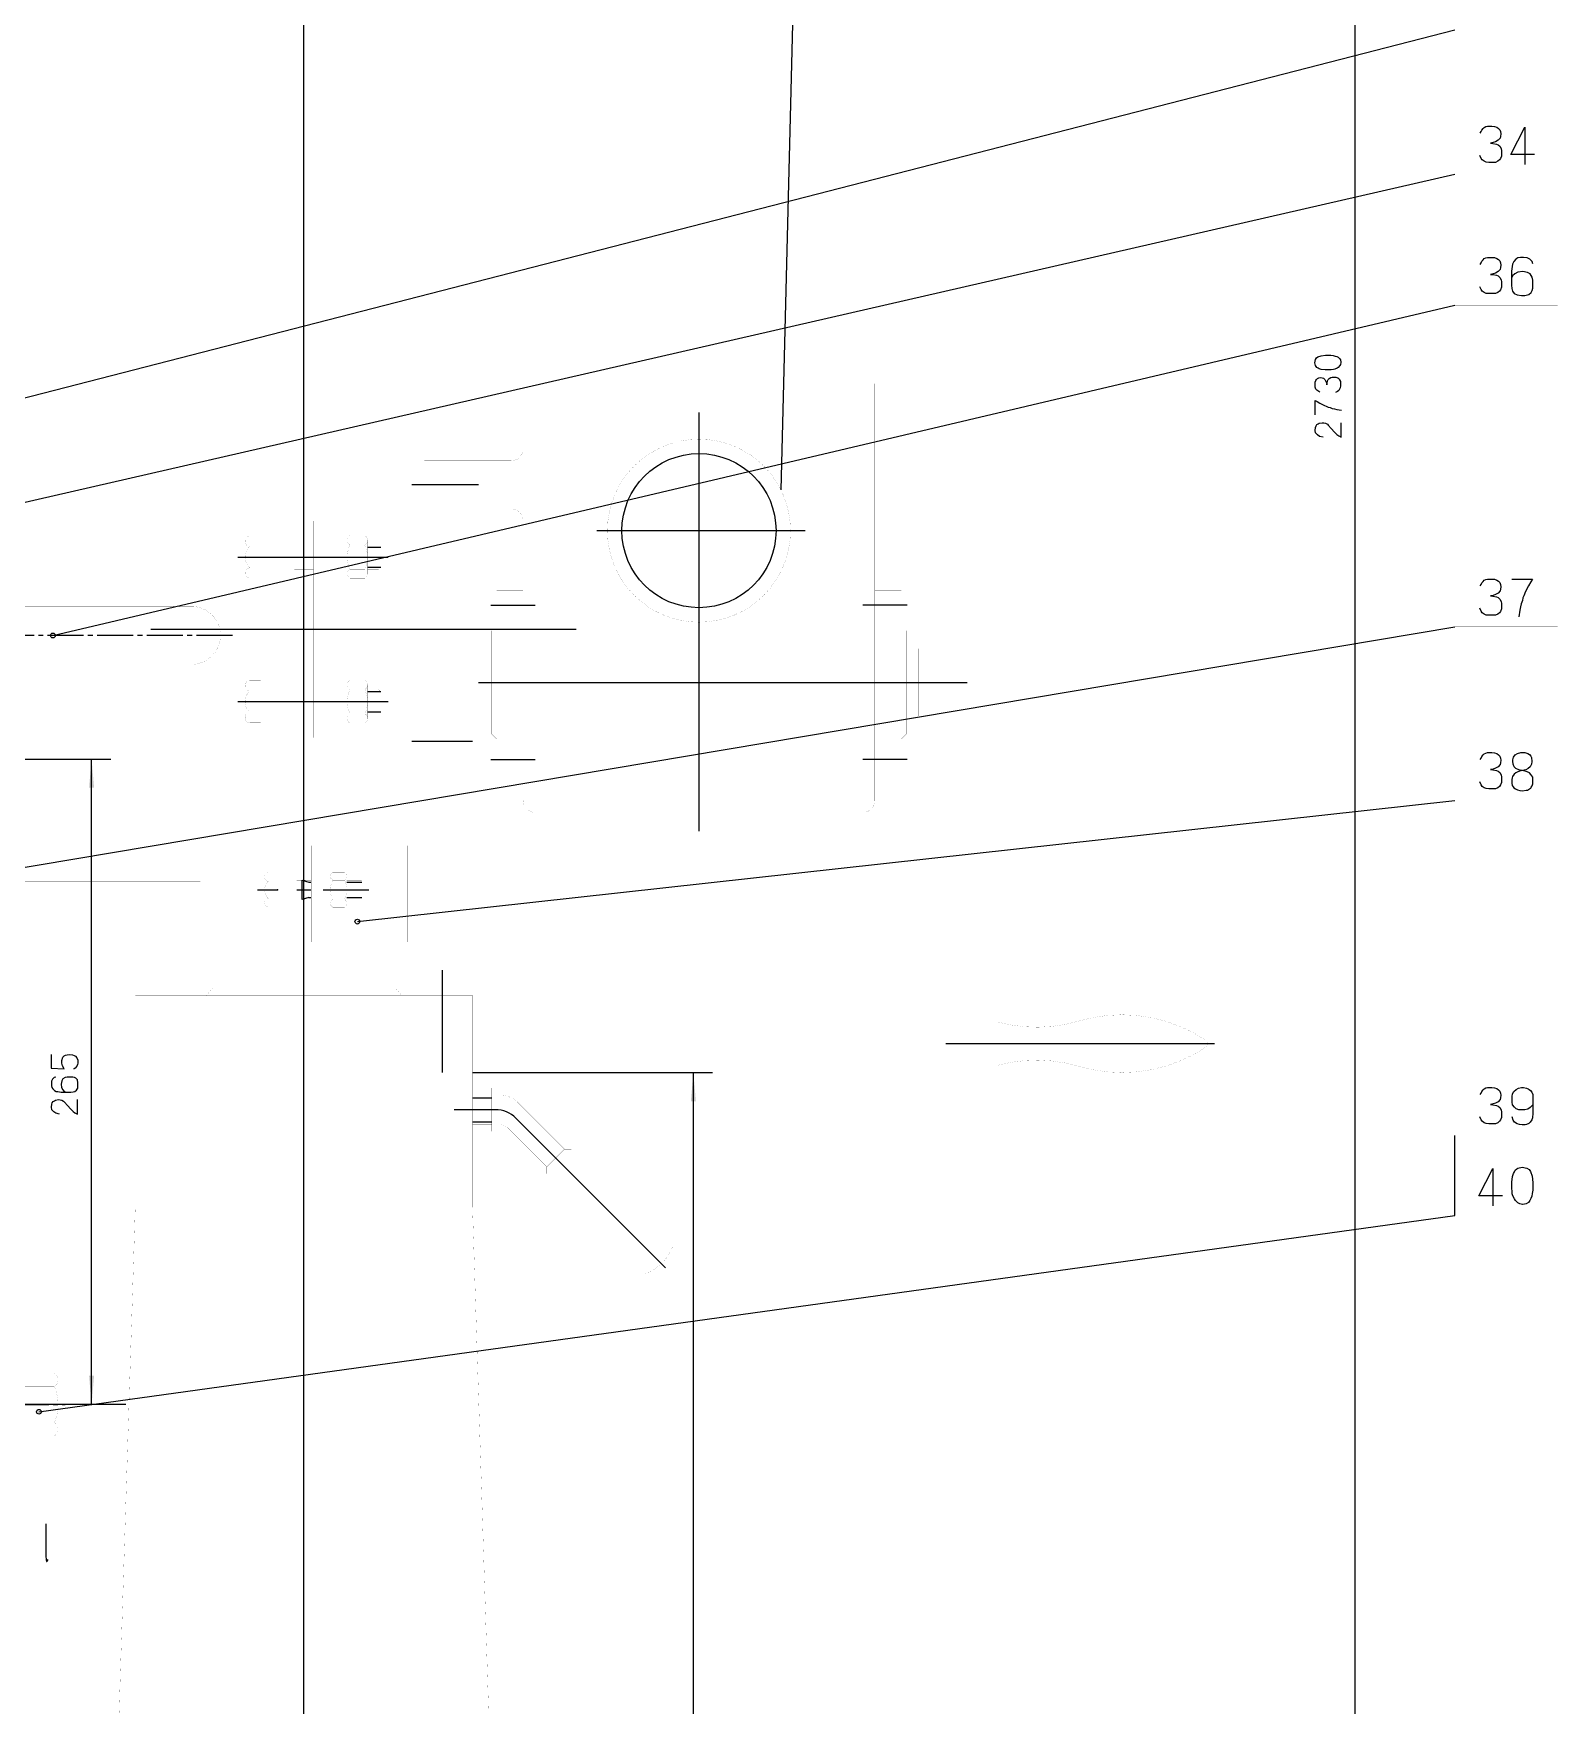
# Model space of a CAD drawing. Extents: x 0 to 2376, y 0 to 3364.
# Drawn here: x 847 to 1479, y 1473 to 2167 of the extents above; entities that cross this region are included whole.
import ezdxf

# ---------------------------------------------------------------- set-up
doc = ezdxf.new("R2010")
doc.units = 0
doc.header["$MEASUREMENT"] = 0
doc.linetypes.add('中心线', pattern=[20.6, 15, -1.8, 2, -1.8])
for name, color, linetype in [('6', 7, 'Continuous'), ('8', 7, 'Continuous'), ('9', 7, 'Continuous')]:
    doc.layers.add(name, color=color, linetype=linetype)

# ---------------------------------------------------------------- blocks, each defined once
blk = doc.blocks.new('BLKENT8')
at = {"layer": '6', "color": 1, "linetype": 'Continuous'}
blk.add_line((1395.47, 794.52), (1395.47, 3240.26), dxfattribs=at)
at = {"layer": '6', "color": 2, "linetype": 'Continuous'}
for p, q in [((1378.67, 2030.24), (1378.95, 2031.56)), ((1378.95, 2029), (1378.67, 2030.24)), ((1378.95, 2031.56), (1379.35, 2032.22)), ((1379.18, 2028.63), (1378.95, 2029)), ((1379.57, 2028.23), (1379.18, 2028.63)), ((1379.35, 2032.22), (1379.96, 2032.62)), ((1380.02, 2027.97), (1379.57, 2028.23)), ((1379.96, 2032.62), (1381.31, 2033.13)), ((1380.52, 2027.72), (1380.02, 2027.97)), ((1381.36, 2027.46), (1380.52, 2027.72)), ((1381.31, 2033.13), (1383.1, 2033.35)), ((1382.99, 2027.24), (1381.36, 2027.46)), ((1384.95, 2027.24), (1382.99, 2027.24)), ((1383.1, 2033.35), (1384.55, 2033.35)), ((1384.55, 2033.35), (1385.34, 2033.32)), ((1385.51, 2027.28), (1384.95, 2027.24)), ((1385.34, 2033.32), (1386.35, 2033.17)), ((1386.46, 2027.35), (1385.51, 2027.28)), ((1386.35, 2033.17), (1387.07, 2032.99)), ((1386.96, 2027.53), (1386.46, 2027.35)), ((1387.91, 2027.97), (1386.96, 2027.53)), ((1387.07, 2032.99), (1387.8, 2032.77)), ((1387.8, 2032.77), (1388.36, 2032.47)), ((1388.36, 2028.26), (1387.91, 2027.97)), ((1388.36, 2032.47), (1388.98, 2032.03)), ((1389.03, 2029), (1388.36, 2028.26)), ((1388.98, 2032.03), (1389.31, 2031.41)), ((1389.37, 2029.55), (1389.03, 2029)), ((1389.31, 2031.41), (1389.54, 2030.42)), ((1389.54, 2030.28), (1389.37, 2029.55)), ((1378.79, 2021.38), (1378.84, 2022.15)), ((1378.79, 2020.14), (1378.79, 2021.38)), ((1378.84, 2022.15), (1379.07, 2022.81)), ((1379.07, 2022.81), (1379.4, 2023.32)), ((1379.4, 2023.32), (1379.79, 2023.69)), ((1379.79, 2023.69), (1380.35, 2023.95)), ((1380.35, 2023.95), (1381.03, 2024.06)), ((1381.03, 2024.06), (1381.75, 2023.95)), ((1381.75, 2023.95), (1382.26, 2023.8)), ((1382.26, 2023.8), (1382.87, 2023.21)), ((1382.87, 2023.21), (1383.32, 2022.48)), ((1383.32, 2022.48), (1383.55, 2021.82)), ((1383.55, 2021.82), (1383.71, 2021.02)), ((1383.71, 2021.02), (1383.77, 2021.68)), ((1383.77, 2021.68), (1383.99, 2022.74)), ((1383.99, 2022.74), (1384.16, 2023.25)), ((1384.16, 2023.25), (1384.61, 2023.73)), ((1384.61, 2023.73), (1385.28, 2024.13)), ((1385.28, 2024.13), (1385.9, 2024.24)), ((1385.9, 2024.24), (1386.96, 2024.24)), ((1386.96, 2024.24), (1387.47, 2024.2)), ((1387.47, 2024.2), (1388.19, 2023.95)), ((1388.19, 2023.95), (1388.59, 2023.62)), ((1388.59, 2023.62), (1388.98, 2023.1)), ((1388.98, 2023.1), (1389.31, 2022.48)), ((1389.31, 2020.58), (1389.26, 2019.74)), ((1389.31, 2022.48), (1389.31, 2020.58)), ((1378.9, 2019.63), (1378.79, 2020.14)), ((1378.79, 2008.54), (1378.79, 2014.58)), ((1378.79, 2014.58), (1379.63, 2014.06)), ((1379.12, 2019.19), (1378.9, 2019.63)), ((1379.46, 2018.86), (1379.12, 2019.19)), ((1379.91, 2018.49), (1379.46, 2018.86)), ((1379.63, 2014.06), (1380.75, 2013.44)), ((1380.35, 2018.27), (1379.91, 2018.49)), ((1380.8, 2018.05), (1380.35, 2018.27)), ((1380.75, 2013.44), (1382.43, 2012.56)), ((1388.14, 2018.27), (1387.3, 2017.91)), ((1388.59, 2018.64), (1388.14, 2018.27)), ((1388.98, 2019.19), (1388.59, 2018.64)), ((1389.26, 2019.74), (1388.98, 2019.19)), ((1382.43, 2012.56), (1383.71, 2012.01)), ((1383.71, 2012.01), (1384.27, 2011.79)), ((1384.27, 2011.79), (1385, 2011.61)), ((1385, 2011.61), (1385.95, 2011.28)), ((1385.95, 2011.28), (1386.91, 2011.06)), ((1386.91, 2011.06), (1387.86, 2010.84)), ((1387.86, 2010.84), (1389.82, 2010.55)), ((1378.79, 2002.13), (1378.95, 2003.38)), ((1379.01, 2001.07), (1378.79, 2002.13)), ((1378.95, 2003.38), (1379.18, 2004.03)), ((1379.74, 2000.23), (1379.01, 2001.07)), ((1379.18, 2004.03), (1379.57, 2004.51)), ((1379.57, 2004.51), (1380.02, 2004.84)), ((1380.69, 1999.64), (1379.74, 2000.23)), ((1380.02, 2004.84), (1380.47, 2005.06)), ((1380.47, 2005.06), (1381.7, 2005.32)), ((1382.2, 1999.28), (1380.69, 1999.64)), ((1381.7, 2005.32), (1382.37, 2005.24)), ((1382.37, 2005.24), (1383.15, 2005.1)), ((1383.15, 2005.1), (1383.88, 2004.66)), ((1383.88, 2004.66), (1384.27, 2004.25)), ((1384.27, 2004.25), (1385.51, 2002.86)), ((1385.51, 2002.86), (1386.85, 2001.4)), ((1386.85, 2001.4), (1387.86, 2000.41)), ((1387.86, 2000.41), (1388.59, 1999.86)), ((1388.59, 1999.86), (1389.59, 1999.28)), ((1389.59, 1999.28), (1389.59, 2005.32))]:
    blk.add_line(p, q, dxfattribs=at)
blk = doc.blocks.new('BLKENT9')
at = {"layer": '6', "color": 1, "linetype": 'Continuous'}
for p, q in [((1029.03, 1735.5), (1128.71, 1735.5)), ((1120.71, 849.5), (1120.71, 1735.5))]:
    blk.add_line(p, q, dxfattribs=at)
blk.add_solid([(1120.71, 1735.5), (1121.75, 1723.55), (1119.66, 1723.55)], dxfattribs=at)
blk = doc.blocks.new('BLKENT28')
at = {"layer": '6', "color": 1, "linetype": 'Continuous'}
for p, q in [((787.02, 1865.68), (878.888, 1865.68)), ((870.888, 1597.68), (870.888, 1865.68)), ((885.164, 1597.68), (862.888, 1597.68))]:
    blk.add_line(p, q, dxfattribs=at)
at = {"layer": '6', "color": 2, "linetype": 'Continuous'}
for p, q in [((854.144, 1742.94), (854.144, 1737.38)), ((859.576, 1742.5), (860.08, 1742.76)), ((860.08, 1742.76), (860.752, 1742.9)), ((860.752, 1742.9), (861.872, 1742.98)), ((861.872, 1742.98), (862.992, 1742.87)), ((862.992, 1742.87), (863.608, 1742.65)), ((863.608, 1742.65), (864.168, 1742.32)), ((854.144, 1737.38), (859.464, 1737.08)), ((858.568, 1740.45), (859.016, 1741.84)), ((858.568, 1739.39), (858.568, 1740.45)), ((858.848, 1738.29), (858.568, 1739.39)), ((859.464, 1737.08), (858.848, 1738.29)), ((859.016, 1741.84), (859.576, 1742.5)), ((863.664, 1737.08), (863.328, 1736.86)), ((864.056, 1737.27), (863.664, 1737.08)), ((864.784, 1738.15), (864.056, 1737.27)), ((864.168, 1742.32), (864.784, 1741.59)), ((864.784, 1741.59), (865.176, 1740.67)), ((865.064, 1738.8), (864.784, 1738.15)), ((865.176, 1739.35), (865.064, 1738.8)), ((865.176, 1740.67), (865.176, 1739.35)), ((854.312, 1732), (854.2, 1730.9)), ((854.2, 1730.9), (854.2, 1729.98)), ((854.2, 1729.98), (854.368, 1729.29)), ((854.704, 1732.73), (854.312, 1732)), ((854.368, 1729.29), (854.76, 1728.7)), ((855.376, 1733.39), (854.704, 1732.73)), ((854.76, 1728.7), (855.432, 1728.12)), ((856.104, 1733.64), (855.376, 1733.39)), ((858.568, 1732.07), (858.288, 1730.75)), ((858.288, 1730.75), (858.456, 1729.29)), ((858.456, 1729.29), (858.96, 1728.34)), ((859.016, 1732.88), (858.568, 1732.07)), ((859.912, 1733.42), (859.016, 1732.88)), ((860.808, 1733.64), (859.912, 1733.42)), ((862.32, 1733.64), (860.808, 1733.64)), ((863.104, 1733.64), (862.32, 1733.64)), ((863.776, 1733.46), (863.104, 1733.64)), ((864.392, 1733.13), (863.776, 1733.46)), ((865.008, 1732.44), (864.392, 1733.13)), ((864.672, 1728.15), (865.12, 1729.03)), ((865.232, 1731.26), (865.008, 1732.44)), ((865.12, 1729.03), (865.232, 1730.28)), ((865.232, 1730.28), (865.232, 1731.26)), ((854.2, 1721.09), (854.368, 1722.33)), ((854.368, 1722.33), (854.592, 1722.99)), ((854.592, 1722.99), (854.984, 1723.47)), ((854.984, 1723.47), (855.432, 1723.8)), ((855.432, 1728.12), (856.16, 1727.71)), ((855.432, 1723.8), (855.88, 1724.02)), ((855.88, 1724.02), (857.112, 1724.27)), ((856.16, 1727.71), (856.888, 1727.6)), ((856.888, 1727.6), (858.232, 1727.38)), ((857.112, 1724.27), (857.784, 1724.2)), ((857.784, 1724.2), (858.568, 1724.05)), ((858.232, 1727.38), (862.264, 1727.38)), ((858.568, 1724.05), (859.296, 1723.61)), ((858.96, 1728.34), (859.576, 1727.71)), ((859.296, 1723.61), (859.688, 1723.21)), ((859.576, 1727.71), (860.024, 1727.46)), ((859.688, 1723.21), (860.92, 1721.82)), ((860.92, 1721.82), (862.264, 1720.36)), ((862.264, 1727.38), (863.216, 1727.46)), ((863.216, 1727.46), (864, 1727.68)), ((864, 1727.68), (864.672, 1728.15)), ((865.008, 1718.23), (865.008, 1724.27)), ((854.424, 1720.03), (854.2, 1721.09)), ((855.152, 1719.19), (854.424, 1720.03)), ((856.104, 1718.6), (855.152, 1719.19)), ((857.616, 1718.23), (856.104, 1718.6)), ((862.264, 1720.36), (863.272, 1719.37)), ((863.272, 1719.37), (864, 1718.82)), ((864, 1718.82), (865.008, 1718.23))]:
    blk.add_line(p, q, dxfattribs=at)
at = {"layer": '6', "color": 1, "linetype": 'Continuous'}
for points in [[(870.888, 1865.68), (871.933, 1853.73), (869.842, 1853.73)], [(870.888, 1597.68), (869.842, 1609.64), (871.933, 1609.64)]]:
    blk.add_solid(points, dxfattribs=at)
blk = doc.blocks.new('BLKENT102')
at = {"layer": '8', "color": 2, "linetype": 'Continuous'}
for p, q in [((1447.38, 2125.52), (1447.69, 2126.16)), ((1447.69, 2126.16), (1448, 2126.8)), ((1448, 2126.8), (1448.53, 2127.44)), ((1448.53, 2127.44), (1449, 2127.92)), ((1449, 2127.92), (1449.62, 2128.24)), ((1449.62, 2128.24), (1450.36, 2128.4)), ((1450.36, 2128.4), (1452.13, 2128.4)), ((1452.13, 2128.4), (1453.23, 2128.32)), ((1453.23, 2128.32), (1454.17, 2128)), ((1454.17, 2128), (1454.91, 2127.52)), ((1454.91, 2127.52), (1455.43, 2126.96)), ((1455.43, 2126.96), (1455.79, 2126.16)), ((1455.79, 2126.16), (1455.95, 2125.2)), ((1455.95, 2125.2), (1455.79, 2124.16)), ((1460.03, 2116.72), (1465.89, 2128.08)), ((1465.89, 2128.08), (1465.89, 2112.56)), ((1452.76, 2121.6), (1451.61, 2121.36)), ((1451.61, 2121.36), (1452.55, 2121.28)), ((1452.55, 2121.28), (1454.07, 2120.96)), ((1453.7, 2121.92), (1452.76, 2121.6)), ((1454.75, 2122.56), (1453.7, 2121.92)), ((1454.07, 2120.96), (1454.8, 2120.72)), ((1455.58, 2123.44), (1454.75, 2122.56)), ((1454.8, 2120.72), (1455.48, 2120.08)), ((1455.48, 2120.08), (1456.06, 2119.12)), ((1455.79, 2124.16), (1455.58, 2123.44)), ((1456.06, 2119.12), (1456.21, 2118.24)), ((1456.21, 2118.24), (1456.21, 2116.72)), ((1447.69, 2115.04), (1447.17, 2116.24)), ((1448.21, 2114.4), (1447.69, 2115.04)), ((1449, 2113.84), (1448.21, 2114.4)), ((1449.78, 2113.44), (1449, 2113.84)), ((1450.98, 2113.36), (1449.78, 2113.44)), ((1453.7, 2113.36), (1450.98, 2113.36)), ((1454.59, 2113.84), (1453.7, 2113.36)), ((1455.32, 2114.4), (1454.59, 2113.84)), ((1455.79, 2114.96), (1455.32, 2114.4)), ((1456.16, 2116), (1455.79, 2114.96)), ((1456.21, 2116.72), (1456.16, 2116)), ((1469.91, 2116.72), (1460.03, 2116.72))]:
    blk.add_line(p, q, dxfattribs=at)
at = {"layer": '8', "color": 1, "linetype": 'Continuous'}
blk.add_line((743.85, 1949.5), (1436.76, 2108.56), dxfattribs=at)
at = {"layer": '8', "color": 1, "linetype": 'Continuous', "const_width": 0.03}
blk.add_lwpolyline([(1436.76, 2108.56), (1479.43, 2108.56)], dxfattribs=at)
blk = doc.blocks.new('BLKENT123')
at = {"layer": '8', "color": 1, "linetype": 'Continuous'}
blk.add_line((696.43, 1977.9), (1436.76, 2168.48), dxfattribs=at)
blk = doc.blocks.new('BLKENT125')
at = {"layer": '8', "color": 2, "linetype": 'Continuous'}
for p, q in [((1447.38, 2071.07), (1447.69, 2071.71)), ((1447.69, 2071.71), (1448, 2072.35)), ((1448, 2072.35), (1448.53, 2072.99)), ((1448.53, 2072.99), (1449, 2073.47)), ((1449, 2073.47), (1449.62, 2073.79)), ((1449.62, 2073.79), (1450.36, 2073.95)), ((1450.36, 2073.95), (1452.13, 2073.95)), ((1452.13, 2073.95), (1453.23, 2073.87)), ((1453.23, 2073.87), (1454.17, 2073.55)), ((1454.17, 2073.55), (1454.91, 2073.07)), ((1455.58, 2068.99), (1454.75, 2068.11)), ((1454.91, 2073.07), (1455.43, 2072.51)), ((1455.43, 2072.51), (1455.79, 2071.71)), ((1455.79, 2069.71), (1455.58, 2068.99)), ((1455.79, 2071.71), (1455.95, 2070.75)), ((1455.95, 2070.75), (1455.79, 2069.71)), ((1460.6, 2070.11), (1460.29, 2068.19)), ((1460.76, 2071.15), (1460.6, 2070.11)), ((1461.34, 2072.19), (1460.76, 2071.15)), ((1462.17, 2073.15), (1461.34, 2072.19)), ((1463.01, 2073.71), (1462.17, 2073.15)), ((1464, 2073.95), (1463.01, 2073.71)), ((1465.31, 2073.95), (1464, 2073.95)), ((1466.88, 2073.79), (1465.31, 2073.95)), ((1467.92, 2073.23), (1466.88, 2073.79)), ((1468.87, 2072.27), (1467.92, 2073.23)), ((1469.23, 2071.23), (1468.87, 2072.27)), ((1452.76, 2067.15), (1451.61, 2066.91)), ((1451.61, 2066.91), (1452.55, 2066.83)), ((1452.55, 2066.83), (1454.07, 2066.51)), ((1453.7, 2067.47), (1452.76, 2067.15)), ((1454.75, 2068.11), (1453.7, 2067.47)), ((1454.07, 2066.51), (1454.8, 2066.27)), ((1454.8, 2066.27), (1455.48, 2065.63)), ((1455.48, 2065.63), (1456.06, 2064.67)), ((1456.06, 2064.67), (1456.21, 2063.79)), ((1456.21, 2062.27), (1456.16, 2061.55)), ((1456.21, 2063.79), (1456.21, 2062.27)), ((1460.29, 2068.19), (1460.29, 2062.43)), ((1460.29, 2062.43), (1460.4, 2061.07)), ((1460.76, 2066.27), (1460.4, 2065.63)), ((1461.65, 2067.15), (1460.76, 2066.27)), ((1463.01, 2067.87), (1461.65, 2067.15)), ((1465.1, 2068.11), (1463.01, 2067.87)), ((1466.98, 2067.71), (1465.1, 2068.11)), ((1468.13, 2067.07), (1466.98, 2067.71)), ((1468.92, 2065.79), (1468.13, 2067.07)), ((1469.23, 2064.51), (1468.92, 2065.79)), ((1469.23, 2062.35), (1469.23, 2064.51)), ((1469.23, 2061.23), (1469.23, 2062.35)), ((1447.69, 2060.59), (1447.17, 2061.79)), ((1448.21, 2059.95), (1447.69, 2060.59)), ((1449, 2059.39), (1448.21, 2059.95)), ((1449.78, 2058.99), (1449, 2059.39)), ((1450.98, 2058.91), (1449.78, 2058.99)), ((1453.7, 2058.91), (1450.98, 2058.91)), ((1454.59, 2059.39), (1453.7, 2058.91)), ((1455.32, 2059.95), (1454.59, 2059.39)), ((1455.79, 2060.51), (1455.32, 2059.95)), ((1456.16, 2061.55), (1455.79, 2060.51)), ((1460.4, 2061.07), (1460.71, 2059.95)), ((1460.71, 2059.95), (1461.39, 2058.99)), ((1461.39, 2058.99), (1462.64, 2058.35)), ((1462.64, 2058.35), (1464.42, 2058.19)), ((1464.42, 2058.19), (1465.83, 2058.19)), ((1465.83, 2058.19), (1467.51, 2058.51)), ((1467.51, 2058.51), (1468.5, 2059.39)), ((1468.5, 2059.39), (1468.97, 2060.27)), ((1468.97, 2060.27), (1469.23, 2061.23))]:
    blk.add_line(p, q, dxfattribs=at)
at = {"layer": '8', "color": 1, "linetype": 'Continuous'}
blk.add_line((854.84, 1916.98), (1436.76, 2054.11), dxfattribs=at)
at = {"layer": '8', "color": 1, "linetype": 'Continuous', "const_width": 0.03}
blk.add_lwpolyline([(1436.76, 2054.11), (1479.43, 2054.11)], dxfattribs=at)
at = {"layer": '8', "color": 1, "linetype": 'Continuous'}
blk.add_circle((854.84, 1916.98), 1, dxfattribs=at)
blk = doc.blocks.new('BLKENT126')
at = {"layer": '8', "color": 2, "linetype": 'Continuous'}
for p, q in [((1447.38, 1937.53), (1447.69, 1938.17)), ((1447.69, 1938.17), (1448, 1938.81)), ((1448, 1938.81), (1448.53, 1939.45)), ((1448.53, 1939.45), (1449, 1939.93)), ((1449, 1939.93), (1449.62, 1940.25)), ((1449.62, 1940.25), (1450.36, 1940.41)), ((1450.36, 1940.41), (1452.13, 1940.41)), ((1452.13, 1940.41), (1453.23, 1940.33)), ((1453.23, 1940.33), (1454.17, 1940.01)), ((1454.17, 1940.01), (1454.91, 1939.53)), ((1454.91, 1939.53), (1455.43, 1938.97)), ((1455.43, 1938.97), (1455.79, 1938.17)), ((1455.79, 1938.17), (1455.95, 1937.21)), ((1455.95, 1937.21), (1455.79, 1936.17)), ((1460.45, 1940.41), (1469.08, 1940.41)), ((1467.45, 1937.61), (1466.2, 1935.21)), ((1468.34, 1939.21), (1467.45, 1937.61)), ((1469.08, 1940.41), (1468.34, 1939.21)), ((1452.76, 1933.61), (1451.61, 1933.37)), ((1451.61, 1933.37), (1452.55, 1933.29)), ((1452.55, 1933.29), (1454.07, 1932.97)), ((1453.7, 1933.93), (1452.76, 1933.61)), ((1454.75, 1934.57), (1453.7, 1933.93)), ((1454.07, 1932.97), (1454.8, 1932.73)), ((1455.58, 1935.45), (1454.75, 1934.57)), ((1454.8, 1932.73), (1455.48, 1932.09)), ((1455.48, 1932.09), (1456.06, 1931.13)), ((1455.79, 1936.17), (1455.58, 1935.45)), ((1456.06, 1931.13), (1456.21, 1930.25)), ((1456.21, 1930.25), (1456.21, 1928.73)), ((1464.37, 1930.17), (1464.06, 1928.81)), ((1464.84, 1931.53), (1464.37, 1930.17)), ((1465.1, 1932.57), (1464.84, 1931.53)), ((1465.42, 1933.37), (1465.1, 1932.57)), ((1466.2, 1935.21), (1465.42, 1933.37)), ((1447.69, 1927.05), (1447.17, 1928.25)), ((1448.21, 1926.41), (1447.69, 1927.05)), ((1449, 1925.85), (1448.21, 1926.41)), ((1449.78, 1925.45), (1449, 1925.85)), ((1450.98, 1925.37), (1449.78, 1925.45)), ((1453.7, 1925.37), (1450.98, 1925.37)), ((1454.59, 1925.85), (1453.7, 1925.37)), ((1455.32, 1926.41), (1454.59, 1925.85)), ((1455.79, 1926.97), (1455.32, 1926.41)), ((1456.16, 1928.01), (1455.79, 1926.97)), ((1456.21, 1928.73), (1456.16, 1928.01)), ((1463.74, 1927.45), (1463.32, 1924.65)), ((1464.06, 1928.81), (1463.74, 1927.45))]:
    blk.add_line(p, q, dxfattribs=at)
at = {"layer": '8', "color": 1, "linetype": 'Continuous'}
blk.add_line((824.02, 1817.52), (1436.76, 1920.57), dxfattribs=at)
at = {"layer": '8', "color": 1, "linetype": 'Continuous', "const_width": 0.03}
blk.add_lwpolyline([(1436.76, 1920.57), (1479.43, 1920.57)], dxfattribs=at)
blk = doc.blocks.new('BLKENT127')
at = {"layer": '8', "color": 2, "linetype": 'Continuous'}
for p, q in [((1448.53, 1867.38), (1449, 1867.86)), ((1449, 1867.86), (1449.62, 1868.18)), ((1449.62, 1868.18), (1450.36, 1868.34)), ((1450.36, 1868.34), (1452.13, 1868.34)), ((1452.13, 1868.34), (1453.23, 1868.26)), ((1453.23, 1868.26), (1454.17, 1867.94)), ((1454.17, 1867.94), (1454.91, 1867.46)), ((1461.86, 1867.38), (1462.8, 1868.02)), ((1462.8, 1868.02), (1464.26, 1868.42)), ((1464.26, 1868.42), (1465.83, 1868.34)), ((1465.83, 1868.34), (1467.14, 1868.02)), ((1467.14, 1868.02), (1467.77, 1867.62)), ((1467.77, 1867.62), (1468.34, 1866.9)), ((1447.38, 1865.46), (1447.69, 1866.1)), ((1447.69, 1866.1), (1448, 1866.74)), ((1448, 1866.74), (1448.53, 1867.38)), ((1452.76, 1861.54), (1451.61, 1861.3)), ((1451.61, 1861.3), (1452.55, 1861.22)), ((1452.55, 1861.22), (1454.07, 1860.9)), ((1453.7, 1861.86), (1452.76, 1861.54)), ((1454.75, 1862.5), (1453.7, 1861.86)), ((1454.07, 1860.9), (1454.8, 1860.66)), ((1455.58, 1863.38), (1454.75, 1862.5)), ((1454.8, 1860.66), (1455.48, 1860.02)), ((1454.91, 1867.46), (1455.43, 1866.9)), ((1455.43, 1866.9), (1455.79, 1866.1)), ((1455.79, 1864.1), (1455.58, 1863.38)), ((1455.79, 1866.1), (1455.95, 1865.14)), ((1455.95, 1865.14), (1455.79, 1864.1)), ((1460.87, 1865.38), (1461.13, 1866.42)), ((1460.87, 1864.82), (1460.87, 1865.38)), ((1460.97, 1863.54), (1460.87, 1864.82)), ((1461.39, 1862.5), (1460.97, 1863.54)), ((1461.13, 1866.42), (1461.86, 1867.38)), ((1462.12, 1861.78), (1461.39, 1862.5)), ((1463.32, 1861.22), (1462.12, 1861.78)), ((1463.64, 1860.66), (1462.64, 1860.26)), ((1464.68, 1860.98), (1463.32, 1861.22)), ((1465.57, 1861.06), (1463.64, 1860.66)), ((1466.83, 1860.34), (1465.05, 1860.98)), ((1466.3, 1861.22), (1465.57, 1861.06)), ((1467.3, 1861.7), (1466.3, 1861.22)), ((1468.13, 1862.5), (1467.3, 1861.7)), ((1468.6, 1863.54), (1468.13, 1862.5)), ((1468.34, 1866.9), (1468.6, 1866.34)), ((1468.6, 1866.34), (1468.76, 1864.66)), ((1468.76, 1864.66), (1468.6, 1863.54)), ((1447.69, 1854.98), (1447.17, 1856.18)), ((1448.21, 1854.34), (1447.69, 1854.98)), ((1449, 1853.78), (1448.21, 1854.34)), ((1449.78, 1853.38), (1449, 1853.78)), ((1454.59, 1853.78), (1453.7, 1853.3)), ((1455.32, 1854.34), (1454.59, 1853.78)), ((1455.79, 1854.9), (1455.32, 1854.34)), ((1455.48, 1860.02), (1456.06, 1859.06)), ((1456.16, 1855.94), (1455.79, 1854.9)), ((1456.06, 1859.06), (1456.21, 1858.18)), ((1456.21, 1856.66), (1456.16, 1855.94)), ((1456.21, 1858.18), (1456.21, 1856.66)), ((1460.55, 1857.86), (1460.4, 1857.22)), ((1460.4, 1857.22), (1460.4, 1856.5)), ((1460.4, 1856.5), (1460.45, 1855.62)), ((1460.45, 1855.62), (1460.66, 1854.74)), ((1460.81, 1858.42), (1460.55, 1857.86)), ((1460.66, 1854.74), (1460.97, 1854.18)), ((1461.39, 1859.46), (1460.81, 1858.42)), ((1460.97, 1854.18), (1461.34, 1853.7)), ((1461.34, 1853.7), (1461.96, 1853.3)), ((1462.12, 1859.94), (1461.39, 1859.46)), ((1462.64, 1860.26), (1462.12, 1859.94)), ((1467.77, 1859.94), (1466.83, 1860.34)), ((1468.4, 1859.22), (1467.77, 1859.94)), ((1468.29, 1853.62), (1468.55, 1853.94)), ((1469.13, 1858.1), (1468.4, 1859.22)), ((1468.55, 1853.94), (1468.92, 1854.58)), ((1468.92, 1854.58), (1469.23, 1855.38)), ((1469.23, 1857.38), (1469.13, 1858.1)), ((1469.23, 1856.34), (1469.23, 1857.38)), ((1469.23, 1855.38), (1469.23, 1856.34)), ((1450.98, 1853.3), (1449.78, 1853.38)), ((1453.7, 1853.3), (1450.98, 1853.3)), ((1461.96, 1853.3), (1462.85, 1852.9)), ((1462.85, 1852.9), (1463.74, 1852.66)), ((1463.74, 1852.66), (1464.94, 1852.5)), ((1464.94, 1852.5), (1466.41, 1852.74)), ((1466.41, 1852.74), (1466.98, 1852.82)), ((1466.98, 1852.82), (1467.77, 1853.3)), ((1467.77, 1853.3), (1468.29, 1853.62))]:
    blk.add_line(p, q, dxfattribs=at)
at = {"layer": '8', "color": 1, "linetype": 'Continuous'}
blk.add_line((981.23, 1798.18), (1436.76, 1848.5), dxfattribs=at)
at = {"layer": '8', "color": 1, "linetype": 'Continuous', "const_width": 0.03}
blk.add_lwpolyline([(1436.76, 1848.5), (1479.43, 1848.5)], dxfattribs=at)
at = {"layer": '8', "color": 1, "linetype": 'Continuous'}
blk.add_circle((981.23, 1798.18), 1, dxfattribs=at)
blk = doc.blocks.new('BLKENT128')
at = {"layer": '8', "color": 2, "linetype": 'Continuous'}
for p, q in [((1446.7, 1684.38), (1452.55, 1695.74)), ((1452.55, 1695.74), (1452.55, 1680.22)), ((1461.18, 1693.58), (1461.55, 1694.3)), ((1461.55, 1694.3), (1461.91, 1694.94)), ((1461.91, 1694.94), (1462.49, 1695.5)), ((1462.49, 1695.5), (1463.01, 1695.82)), ((1463.01, 1695.82), (1464.79, 1696.22)), ((1464.79, 1696.22), (1466.67, 1695.82)), ((1466.67, 1695.82), (1467.61, 1695.26)), ((1467.61, 1695.26), (1468.19, 1694.38)), ((1468.19, 1694.38), (1468.92, 1692.46)), ((1460.5, 1690.06), (1460.81, 1692.38)), ((1460.5, 1687.26), (1460.5, 1690.06)), ((1460.55, 1686.46), (1460.5, 1687.26)), ((1460.81, 1692.38), (1461.18, 1693.58)), ((1468.92, 1692.46), (1469.23, 1689.9)), ((1469.23, 1687.82), (1469.18, 1686.7)), ((1469.23, 1689.9), (1469.23, 1687.82)), ((1456.58, 1684.38), (1446.7, 1684.38)), ((1460.66, 1685.1), (1460.55, 1686.46)), ((1460.92, 1684.38), (1460.66, 1685.1)), ((1461.55, 1683.02), (1460.92, 1684.38)), ((1461.96, 1682.38), (1461.55, 1683.02)), ((1463.01, 1681.42), (1461.96, 1682.38)), ((1463.79, 1680.94), (1463.01, 1681.42)), ((1464.84, 1680.7), (1463.79, 1680.94)), ((1466.46, 1681.02), (1465.05, 1680.7)), ((1467.35, 1681.5), (1466.46, 1681.02)), ((1467.98, 1682.38), (1467.35, 1681.5)), ((1468.4, 1683.18), (1467.98, 1682.38)), ((1468.71, 1684.22), (1468.4, 1683.18)), ((1468.97, 1685.26), (1468.71, 1684.22)), ((1469.18, 1686.7), (1468.97, 1685.26))]:
    blk.add_line(p, q, dxfattribs=at)
at = {"layer": '8', "color": 1, "linetype": 'Continuous'}
blk.add_line((849.04, 1594.68), (1436.76, 1676.22), dxfattribs=at)
at = {"layer": '8', "color": 1, "linetype": 'Continuous', "const_width": 0.03}
blk.add_lwpolyline([(1436.76, 1676.22), (1479.43, 1676.22)], dxfattribs=at)
at = {"layer": '8', "color": 1, "linetype": 'Continuous'}
blk.add_circle((849.04, 1594.68), 1, dxfattribs=at)
blk = doc.blocks.new('BLKENT129')
at = {"layer": '8', "color": 2, "linetype": 'Continuous'}
for p, q in [((1448.53, 1728.3), (1449, 1728.78)), ((1449, 1728.78), (1449.62, 1729.1)), ((1449.62, 1729.1), (1450.36, 1729.26)), ((1450.36, 1729.26), (1452.13, 1729.26)), ((1452.13, 1729.26), (1453.23, 1729.18)), ((1453.23, 1729.18), (1454.17, 1728.86)), ((1454.17, 1728.86), (1454.91, 1728.38)), ((1462.33, 1728.54), (1463.22, 1729.02)), ((1463.22, 1729.02), (1464.42, 1729.26)), ((1464.42, 1729.26), (1465.36, 1729.26)), ((1465.36, 1729.26), (1466.57, 1729.02)), ((1466.57, 1729.02), (1467.25, 1728.78)), ((1467.25, 1728.78), (1467.61, 1728.54)), ((1447.38, 1726.38), (1447.69, 1727.02)), ((1447.69, 1727.02), (1448, 1727.66)), ((1448, 1727.66), (1448.53, 1728.3)), ((1452.76, 1722.46), (1451.61, 1722.22)), ((1451.61, 1722.22), (1452.55, 1722.14)), ((1452.55, 1722.14), (1454.07, 1721.82)), ((1453.7, 1722.78), (1452.76, 1722.46)), ((1454.75, 1723.42), (1453.7, 1722.78)), ((1454.07, 1721.82), (1454.8, 1721.58)), ((1455.58, 1724.3), (1454.75, 1723.42)), ((1454.91, 1728.38), (1455.43, 1727.82)), ((1455.43, 1727.82), (1455.79, 1727.02)), ((1455.79, 1725.02), (1455.58, 1724.3)), ((1455.79, 1727.02), (1455.95, 1726.06)), ((1455.95, 1726.06), (1455.79, 1725.02)), ((1460.6, 1725.58), (1460.76, 1726.62)), ((1460.6, 1724.46), (1460.6, 1725.58)), ((1460.6, 1723.18), (1460.6, 1724.46)), ((1460.81, 1722.06), (1460.6, 1723.18)), ((1460.76, 1726.62), (1461.34, 1727.66)), ((1461.55, 1721.18), (1460.81, 1722.06)), ((1461.34, 1727.66), (1462.33, 1728.54)), ((1467.61, 1728.54), (1468.24, 1728.06)), ((1469.13, 1722.06), (1468.13, 1721.02)), ((1468.24, 1728.06), (1468.81, 1727.34)), ((1468.81, 1727.34), (1469.13, 1726.46)), ((1469.13, 1726.46), (1469.18, 1725.58)), ((1469.18, 1725.58), (1469.18, 1721.9)), ((1469.18, 1721.9), (1469.18, 1718.62)), ((1447.69, 1715.9), (1447.17, 1717.1)), ((1448.21, 1715.26), (1447.69, 1715.9)), ((1449, 1714.7), (1448.21, 1715.26)), ((1455.32, 1715.26), (1454.59, 1714.7)), ((1454.8, 1721.58), (1455.48, 1720.94)), ((1455.79, 1715.82), (1455.32, 1715.26)), ((1455.48, 1720.94), (1456.06, 1719.98)), ((1456.16, 1716.86), (1455.79, 1715.82)), ((1456.06, 1719.98), (1456.21, 1719.1)), ((1456.21, 1717.58), (1456.16, 1716.86)), ((1456.21, 1719.1), (1456.21, 1717.58)), ((1461.02, 1715.74), (1460.6, 1717.1)), ((1461.6, 1714.94), (1461.02, 1715.74)), ((1462.33, 1720.46), (1461.55, 1721.18)), ((1462.7, 1714.22), (1461.6, 1714.94)), ((1463.38, 1720.06), (1462.33, 1720.46)), ((1464.74, 1719.98), (1463.38, 1720.06)), ((1465.89, 1719.98), (1464.74, 1719.98)), ((1467.04, 1720.3), (1465.89, 1719.98)), ((1468.13, 1721.02), (1467.04, 1720.3)), ((1468.13, 1714.86), (1467.51, 1714.3)), ((1468.81, 1715.82), (1468.13, 1714.86)), ((1469.02, 1716.7), (1468.81, 1715.82)), ((1469.18, 1718.62), (1469.02, 1716.7)), ((1449.78, 1714.3), (1449, 1714.7)), ((1450.98, 1714.22), (1449.78, 1714.3)), ((1453.7, 1714.22), (1450.98, 1714.22)), ((1454.59, 1714.7), (1453.7, 1714.22)), ((1463.59, 1713.9), (1462.7, 1714.22)), ((1464.74, 1713.74), (1463.59, 1713.9)), ((1465.99, 1713.74), (1464.74, 1713.74)), ((1466.62, 1713.9), (1465.99, 1713.74)), ((1467.51, 1714.3), (1466.62, 1713.9))]:
    blk.add_line(p, q, dxfattribs=at)
at = {"layer": '8', "color": 1, "linetype": 'Continuous'}
blk.add_line((1436.76, 1676.22), (1436.76, 1709.42), dxfattribs=at)
at = {"layer": '8', "color": 1, "linetype": 'Continuous', "const_width": 0.03}
blk.add_lwpolyline([(1436.76, 1709.42), (1479.43, 1709.42)], dxfattribs=at)
blk = doc.blocks.new('BLKENT150')
at = {"layer": '9', "color": 5, "linetype": '中心线'}
blk.add_line((838.089, 1597.67), (859.989, 1597.67), dxfattribs=at)
at = {"layer": '9', "color": 7, "linetype": 'Continuous', "const_width": 0.03}
for points in [[(842.701, 1610.76, 0.577295), (842.701, 1605.17, -0.1)], [(855.377, 1605.17, 0.577295), (855.377, 1610.76, -0.1)], [(842.701, 1605.17, 0.214955), (842.701, 1590.17, -0.1)], [(855.377, 1590.17, 0.214955), (855.377, 1605.17, -0.1)], [(842.701, 1590.17, 0.577295), (842.701, 1584.59, -0.1)], [(855.377, 1584.59, 0.577295), (855.377, 1590.17, -0.1)]]:
    blk.add_lwpolyline(points, format="xyb", dxfattribs=at)
for points in [[(842.701, 1610.76), (855.377, 1610.76)], [(841.089, 1607.97), (841.089, 1587.38)], [(842.701, 1605.17), (855.377, 1605.17)], [(856.989, 1607.97), (856.989, 1587.38)], [(855.377, 1590.17), (842.701, 1590.17)], [(842.701, 1584.59), (855.377, 1584.59)]]:
    blk.add_lwpolyline(points, dxfattribs=at)
blk = doc.blocks.new('BLKENT151')
at = {"layer": '9', "color": 7, "linetype": 'Continuous', "const_width": 0.03}
for points in [[(877.317, 1647.67), (862.317, 1647.67)], [(862.317, 1547.67), (862.317, 1647.67)], [(877.317, 1647.67), (877.317, 1547.67)], [(877.317, 1547.67), (862.317, 1547.67)]]:
    blk.add_lwpolyline(points, dxfattribs=at)
blk = doc.blocks.new('BLKENT155')
at = {"layer": '9', "color": 5, "linetype": '中心线'}
blk.add_line((974.026, 1889.5), (988.427, 1889.5), dxfattribs=at)
at = {"layer": '9', "color": 7, "linetype": 'Continuous', "const_width": 0.03}
for points in [[(978.148, 1898.39, 0.577349), (978.148, 1894.5, -0.1)], [(984.305, 1894.5, 0.577349), (984.305, 1898.39, -0.1)], [(978.148, 1894.5, 0.224301), (978.148, 1884.5, -0.1)], [(984.305, 1884.5, 0.224306), (984.305, 1894.5, -0.1)], [(978.148, 1884.5, 0.577313), (978.148, 1880.62, -0.1)], [(984.305, 1880.62, 0.577312), (984.305, 1884.5, -0.1)]]:
    blk.add_lwpolyline(points, format="xyb", dxfattribs=at)
for points in [[(977.026, 1896.45), (977.026, 1882.56)], [(978.148, 1898.39), (984.305, 1898.39)], [(985.427, 1896.45), (985.427, 1882.56)], [(978.148, 1894.5), (984.305, 1894.5)], [(984.305, 1884.5), (978.148, 1884.5)], [(978.148, 1880.62), (984.305, 1880.62)]]:
    blk.add_lwpolyline(points, dxfattribs=at)
blk = doc.blocks.new('BLKENT156')
at = {"layer": '9', "color": 5, "linetype": '中心线'}
blk.add_line((974.026, 1949.5), (988.427, 1949.5), dxfattribs=at)
at = {"layer": '9', "color": 7, "linetype": 'Continuous', "const_width": 0.03}
for points in [[(978.148, 1958.39, 0.577349), (978.148, 1954.5, -0.1)], [(984.305, 1954.5, 0.577349), (984.305, 1958.39, -0.1)], [(978.148, 1954.5, 0.224301), (978.148, 1944.5, -0.1)], [(984.305, 1944.5, 0.224306), (984.305, 1954.5, -0.1)], [(978.148, 1944.5, 0.577313), (978.148, 1940.62, -0.1)], [(984.305, 1940.62, 0.577312), (984.305, 1944.5, -0.1)]]:
    blk.add_lwpolyline(points, format="xyb", dxfattribs=at)
for points in [[(978.148, 1958.39), (984.305, 1958.39)], [(977.026, 1956.45), (977.026, 1942.56)], [(978.148, 1954.5), (984.305, 1954.5)], [(985.427, 1956.45), (985.427, 1942.56)], [(984.305, 1944.5), (978.148, 1944.5)], [(978.148, 1940.62), (984.305, 1940.62)]]:
    blk.add_lwpolyline(points, dxfattribs=at)
blk = doc.blocks.new('BLKENT159')
at = {"layer": '9', "color": 5, "linetype": '中心线'}
blk.add_line((967.026, 1811.38), (979.826, 1811.38), dxfattribs=at)
at = {"layer": '9', "color": 7, "linetype": 'Continuous', "const_width": 0.03}
for points in [[(970.947, 1818.57, 0.577348), (970.947, 1815.38, -0.1)], [(970.947, 1815.38, 0.230216), (970.947, 1807.38, -0.1)], [(975.905, 1815.38, 0.577425), (975.905, 1818.57, -0.1)], [(975.905, 1807.38, 0.230216), (975.905, 1815.38, -0.1)], [(970.947, 1807.38, 0.577337), (970.947, 1804.19, -0.1)], [(975.905, 1804.19, 0.577414), (975.905, 1807.38, -0.1)]]:
    blk.add_lwpolyline(points, format="xyb", dxfattribs=at)
for points in [[(970.026, 1816.98), (970.026, 1805.79)], [(970.947, 1818.57), (975.905, 1818.57)], [(970.947, 1815.38), (975.905, 1815.38)], [(976.826, 1816.98), (976.826, 1805.79)], [(975.905, 1807.38), (970.947, 1807.38)], [(970.947, 1804.19), (975.905, 1804.19)]]:
    blk.add_lwpolyline(points, dxfattribs=at)
blk = doc.blocks.new('BLKENT181')
at = {"layer": '9', "color": 1, "linetype": 'Continuous'}
for p, q in [((958.333, 1807.38), (958.333, 1815.38)), ((958.333, 1815.38), (961.034, 1814.58)), ((961.034, 1814.58), (962.029, 1814.58)), ((976.826, 1814.58), (983.034, 1814.58)), ((961.034, 1808.18), (958.333, 1807.38)), ((961.034, 1808.18), (962.029, 1808.18)), ((976.826, 1808.18), (983.034, 1808.18))]:
    blk.add_line(p, q, dxfattribs=at)
at = {"layer": '9', "color": 5, "linetype": '中心线'}
for p, q in [((939.734, 1811.38), (948.034, 1811.38)), ((956.03, 1811.38), (962.029, 1811.38)), ((976.826, 1811.38), (986.034, 1811.38))]:
    blk.add_line(p, q, dxfattribs=at)
at = {"layer": '9', "color": 7, "linetype": 'Continuous', "const_width": 0.03}
for points in [[(944.269, 1818.48, 0.864836), (944.269, 1814.93, -0.1)], [(944.269, 1814.93, 0.432493), (944.269, 1807.83, -0.1)], [(944.269, 1807.83, 0.864836), (944.269, 1804.28, -0.1)]]:
    blk.add_lwpolyline(points, format="xyb", dxfattribs=at)
for points in [[(942.734, 1806.06), (942.734, 1816.71)], [(944.269, 1818.48), (948.034, 1818.48)], [(944.269, 1814.93), (948.034, 1814.93)], [(948.034, 1804.28), (948.034, 1818.48)], [(956.03, 1815.38), (962.029, 1815.38)], [(961.034, 1807.38), (961.034, 1815.38)], [(976.826, 1815.38), (983.034, 1815.38)], [(983.034, 1807.38), (983.034, 1815.38)], [(944.269, 1807.83), (948.034, 1807.83)], [(956.03, 1807.38), (962.029, 1807.38)], [(976.826, 1807.38), (983.034, 1807.38)], [(944.269, 1804.28), (948.034, 1804.28)]]:
    blk.add_lwpolyline(points, dxfattribs=at)
at = {"layer": '9', "color": 1}
blk.add_point((948.034, 1811.38), dxfattribs=at)
blk = doc.blocks.new('BLKENT189')
at = {"layer": '9', "color": 1, "linetype": 'Continuous'}
for p, q in [((812.691, 1926.63), (796.116, 1907.33)), ((812.015, 1907.33), (796.116, 1926.63))]:
    blk.add_line(p, q, dxfattribs=at)
at = {"layer": '9', "color": 5, "linetype": '中心线'}
blk.add_line((929.392, 1916.98), (786.306, 1916.98), dxfattribs=at)
at = {"layer": '9', "color": 7, "linetype": 'Continuous', "const_width": 0.03}
for points in [[(789.013, 1907.33), (789.013, 1925.61)], [(789.013, 1925.61), (793.35, 1925.61)], [(913.35, 1929.01), (793.35, 1929.01)], [(793.35, 1929.01), (793.35, 1905.01)], [(793.35, 1925.61), (793.35, 1907.33)], [(796.116, 1907.33), (796.116, 1926.63)], [(796.116, 1926.63), (812.691, 1926.63)], [(812.691, 1926.63), (812.691, 1907.33)], [(908.614, 1905.01), (908.614, 1929.01)], [(793.35, 1907.33), (789.013, 1907.33)], [(913.35, 1905.01), (793.35, 1905.01)], [(812.691, 1907.33), (796.116, 1907.33)]]:
    blk.add_lwpolyline(points, dxfattribs=at)
blk.add_lwpolyline([(913.35, 1905.01, 0.920878), (913.35, 1929.01, -0.1)], format="xyb", dxfattribs=at)
blk = doc.blocks.new('BLKENT182')
at = {"layer": '9'}
blk.add_blockref('BLKENT189', (0, 0), dxfattribs=at)

msp = doc.modelspace()

# ---------------------------------------------------------------- linework, layer by layer
at = {"layer": '6'}
for p, q in [((959.026, 842.714), (959.026, 3240.33)), ((1187.01, 3189.27), (1157.03, 1977.47)), ((1123.03, 2009.51), (1123.03, 1835.74)), ((1031.53, 1979.5), (1003.81, 1979.5)), ((1080.67, 1960.5), (1167.09, 1960.5)), ((985.427, 1953.7), (991.026, 1953.7)), ((931.627, 1949.5), (994.026, 1949.5)), ((985.427, 1945.3), (991.026, 1945.3)), ((1036.63, 1929.5), (1055.03, 1929.5)), ((1209.42, 1929.5), (1191.03, 1929.5)), ((1072.09, 1919.5), (895.527, 1919.5)), ((1031.53, 1897.5), (1234.38, 1897.5)), ((931.627, 1889.5), (994.026, 1889.5)), ((985.427, 1893.7), (991.026, 1893.7)), ((985.427, 1885.3), (991.026, 1885.3)), ((1029.03, 1873.02), (1003.8, 1873.02)), ((1036.63, 1865.5), (1055.03, 1865.5)), ((1209.42, 1865.5), (1191.03, 1865.5)), ((1016.53, 1735.5), (1016.53, 1777.96)), ((1337.01, 1747.5), (1225.46, 1747.5)), ((1029.03, 1725.07), (1037.03, 1725.07)), ((1038.54, 1720.07), (1021.34, 1720.07)), ((1029.03, 1715.07), (1037.03, 1715.07)), ((1047.02, 1716.55), (1109.14, 1654.43)), ((885.164, 1597.68), (743.96, 1597.68)), ((851.914, 1548.09), (851.914, 1534.73)), ((851.914, 1534.73), (851.967, 1533.29)), ((851.967, 1533.29), (851.967, 1533.05)), ((851.967, 1533.05), (852.124, 1532.49)), ((852.124, 1532.49), (852.307, 1532.49)), ((852.307, 1532.49), (852.49, 1532.65)), ((852.49, 1532.65), (852.908, 1533.37))]:
    msp.add_line(p, q, dxfattribs=at)
at = {"layer": '6', "const_width": 0.03}
for points in [[(921.026, 1964.5), (921.026, 2277.99)], [(997.026, 1964.5), (997.026, 2277.99)], [(1050.03, 2021.5), (1196.03, 2021.5)], [(1050.03, 2021.5), (1050.03, 1848.5)], [(1196.03, 2021.5), (1196.03, 1848.5)], [(1050.03, 2018.5), (1196.03, 2018.5)], [(1009.03, 1849.5), (1009.03, 1989.5)], [(1009.03, 1989.5), (1045.03, 1989.5)], [(1025.03, 1849.5), (1025.03, 1989.5)], [(1025.03, 1969.5), (1045.03, 1969.5)], [(906.526, 1964.5), (906.526, 1874.5)], [(906.526, 1964.5), (955.027, 1964.5)], [(936.528, 1958.3), (941.026, 1958.3)], [(941.026, 1874.5), (941.026, 1964.5)], [(955.027, 1964.5), (955.027, 1874.5)], [(963.026, 1964.5), (963.026, 1874.5)], [(963.026, 1964.5), (1009.03, 1964.5)], [(977.026, 1964.5), (977.026, 1874.5)], [(934.627, 1956.1), (934.627, 1942.91)], [(936.528, 1953.9), (941.026, 1953.9)], [(955.027, 1954.5), (963.026, 1954.5)], [(985.427, 1954.5), (990.026, 1954.5)], [(990.026, 1954.5), (990.026, 1944.5)], [(990.026, 1954.5), (991.026, 1953.5)], [(991.026, 1953.5), (991.026, 1945.5)], [(936.528, 1945.11), (941.026, 1945.11)], [(955.027, 1944.5), (963.026, 1944.5)], [(985.427, 1944.5), (990.026, 1944.5)], [(990.026, 1944.5), (991.026, 1945.5)], [(936.528, 1940.71), (941.026, 1940.71)], [(1050.03, 1935.5), (1039.03, 1935.5)], [(1039.03, 1897.5), (1039.03, 1935.5)], [(1047.03, 1897.5), (1047.03, 1935.5)], [(1049.03, 1897.5), (1049.03, 1935.5)], [(1196.03, 1935.5), (1207.03, 1935.5)], [(1197.03, 1897.5), (1197.03, 1935.5)], [(1199.03, 1897.5), (1199.03, 1935.5)], [(1207.03, 1897.5), (1207.03, 1935.5)], [(1039.03, 1921), (1037.03, 1919)], [(1037.03, 1919), (1037.03, 1897.5)], [(1207.03, 1921), (1209.03, 1919)], [(1209.03, 1919), (1209.03, 1897.5)], [(1239.03, 1911.5), (1214.03, 1911.5)], [(1214.03, 1911.5), (1214.03, 1883.5)], [(1239.03, 1738.5), (1239.03, 1911.5)], [(1209.03, 1906.5), (1214.03, 1906.5)], [(934.627, 1882.91), (934.627, 1896.1)], [(936.528, 1898.3), (941.026, 1898.3)], [(1037.03, 1876), (1037.03, 1897.5)], [(1039.03, 1897.5), (1039.03, 1859.5)], [(1047.03, 1897.5), (1047.03, 1859.5)], [(1049.03, 1897.5), (1049.03, 1859.5)], [(1197.03, 1897.5), (1197.03, 1859.5)], [(1199.03, 1897.5), (1199.03, 1859.5)], [(1207.03, 1897.5), (1207.03, 1859.5)], [(1209.03, 1876), (1209.03, 1897.5)], [(936.528, 1893.9), (941.026, 1893.9)], [(955.027, 1894.5), (963.026, 1894.5)], [(985.427, 1894.5), (990.026, 1894.5)], [(990.026, 1894.5), (990.026, 1884.5)], [(990.026, 1894.5), (991.026, 1893.5)], [(991.026, 1893.5), (991.026, 1885.5)], [(1209.03, 1888.5), (1214.03, 1888.5)], [(936.528, 1885.11), (941.026, 1885.11)], [(955.027, 1884.5), (963.026, 1884.5)], [(985.427, 1884.5), (990.026, 1884.5)], [(990.026, 1884.5), (991.026, 1885.5)], [(1214.03, 1883.5), (1239.03, 1883.5)], [(1229.03, 1883.5), (1229.03, 1738.5)], [(906.526, 1874.5), (955.027, 1874.5)], [(921.026, 1829.69), (921.026, 1874.5)], [(936.528, 1880.71), (941.026, 1880.71)], [(963.026, 1874.5), (1009.03, 1874.5)], [(997.026, 1829.69), (997.026, 1874.5)], [(1039.03, 1874), (1037.03, 1876)], [(1207.03, 1874), (1209.03, 1876)], [(1050.03, 1859.5), (1039.03, 1859.5)], [(1196.03, 1859.5), (1207.03, 1859.5)], [(1009.03, 1849.5), (1050.03, 1849.5)], [(1055.03, 1843.5), (1191.03, 1843.5)], [(956.03, 1829.69), (916.028, 1829.69)], [(916.028, 1829.69), (916.028, 1789.69)], [(948.034, 1829.69), (948.034, 1789.69)], [(956.03, 1829.69), (956.03, 1789.69)], [(1002.02, 1829.69), (962.029, 1829.69)], [(962.029, 1829.69), (962.029, 1789.69)], [(970.026, 1829.69), (970.026, 1789.69)], [(1002.02, 1789.69), (1002.02, 1829.69)], [(916.028, 1814.68), (811.268, 1814.68)], [(829.017, 1804.68), (916.028, 1804.68)], [(916.028, 1789.69), (956.03, 1789.69)], [(921.026, 1770.5), (921.026, 1789.69)], [(962.029, 1789.69), (1002.02, 1789.69)], [(997.026, 1770.5), (997.026, 1789.69)], [(921.026, 1770.5), (918.465, 1767.5)], [(921.026, 1770.5), (997.026, 1770.5)], [(997.026, 1770.5), (999.588, 1767.5)], [(889.026, 1767.5), (889.026, 1679.5)], [(889.027, 1767.5), (959.026, 1767.5)], [(959.027, 1767.5), (1029.03, 1767.5)], [(1029.03, 1767.5), (1029.03, 1679.5)], [(1239.03, 1756.5), (1247.03, 1756.5)], [(1247.03, 1738.5), (1247.03, 1756.5)], [(889.026, 1751.5), (959.026, 1751.5)], [(959.027, 1751.5), (1029.03, 1751.5)], [(1229.03, 1738.5), (1247.03, 1738.5)], [(959.027, 1735.5), (889.027, 1735.5)], [(959.026, 1735.5), (1029.03, 1735.5)], [(1037.03, 1729.07), (1037.03, 1711.07)], [(1041.03, 1729.07), (1037.03, 1729.07)], [(1041.03, 1711.07), (1041.03, 1729.07)], [(1037.03, 1726.07), (1029.03, 1726.07)], [(1047.77, 1723.14), (1067.21, 1703.69)], [(1037.03, 1714.07), (1029.03, 1714.07)], [(1037.03, 1711.07), (1041.03, 1711.07)], [(1043.64, 1712.6), (1059.88, 1696.36)], [(1070.93, 1704.58), (1059.61, 1693.27)], [(1067.21, 1703.69), (1059.88, 1696.36)], [(1067.21, 1703.69), (1070.04, 1703.69)], [(1112.17, 1663.34), (1070.93, 1704.58)], [(1059.88, 1696.36), (1059.88, 1693.54)], [(1059.61, 1693.27), (1100.86, 1652.02)], [(863.026, 865.503), (889.026, 1679.5)], [(959.026, 1679.5), (889.026, 1679.5)], [(914.526, 865.503), (914.526, 1679.5)], [(956.026, 1679.5), (956.026, 865.503)], [(959.027, 1679.5), (1029.03, 1679.5)], [(962.027, 1679.5), (962.027, 865.503)], [(1003.53, 865.503), (1003.53, 1679.5)], [(1029.03, 1679.5), (1055.03, 865.503)], [(1112.17, 1663.34), (1100.86, 1652.02)], [(856.989, 1605.61), (856.989, 1593.02)], [(862.317, 1605.61), (856.989, 1605.61)], [(862.317, 1593.02), (862.317, 1605.61)], [(856.989, 1593.02), (862.317, 1593.02)]]:
    msp.add_lwpolyline(points, dxfattribs=at)
for points in [[(1045.03, 1989.5, 0.414214), (1050.03, 1994.5, -0.1)], [(1050.03, 1964.5, 0.414214), (1045.03, 1969.5, -0.1)], [(936.528, 1958.3, 0.864889), (936.528, 1953.9, -0.1)], [(936.528, 1953.9, 0.432468), (936.528, 1945.11, -0.1)], [(936.528, 1945.11, 0.864889), (936.528, 1940.71, -0.1)], [(936.528, 1898.3, 0.864889), (936.528, 1893.9, -0.1)], [(936.528, 1893.9, 0.432484), (936.528, 1885.11, -0.1)], [(936.528, 1885.11, 0.864889), (936.528, 1880.71, -0.1)], [(1050.03, 1848.5, 0.414214), (1055.03, 1843.5, -0.1)], [(1191.03, 1843.5, 0.414214), (1196.03, 1848.5, -0.1)], [(1247.03, 1756.5, 0.140158), (1280.56, 1756.88, -0.1)], [(1333.12, 1749.18, 0.221109), (1280.56, 1756.88, -0.1)], [(1280.56, 1738.13, 0.221108), (1333.12, 1745.83, -0.1)], [(1333.12, 1745.83, 0.539831), (1333.12, 1749.18, -0.1)], [(1280.56, 1738.13, 0.140157), (1247.03, 1738.5, -0.1)], [(1047.77, 1723.14, 0.198917), (1040.69, 1726.07, -0.1)], [(1043.64, 1712.6, 0.151214), (1041.03, 1713.98, -0.1)], [(1100.86, 1652.02, 0.208709), (1112.17, 1663.34, -0.1)]]:
    msp.add_lwpolyline(points, format="xyb", dxfattribs=at)
msp.add_lwpolyline([(1085.03, 1960.5, 1), (1161.03, 1960.5, 1)], format="xyb", close=True, dxfattribs=at)
at = {"layer": '6'}
msp.add_circle((1123.03, 1960.5), 32, dxfattribs=at)
msp.add_arc((1038.54, 1708.07), 12, 45.0008, 90, dxfattribs=at)

# ---------------------------------------------------------------- block references
for name in ['BLKENT8', 'BLKENT123', 'BLKENT102', 'BLKENT125', 'BLKENT156', 'BLKENT126', 'BLKENT182', 'BLKENT155', 'BLKENT127', 'BLKENT28', 'BLKENT181', 'BLKENT159', 'BLKENT9', 'BLKENT129', 'BLKENT128', 'BLKENT151', 'BLKENT150']:
    msp.add_blockref(name, (0, 0), dxfattribs=at)

doc.saveas('drawing.dxf')
